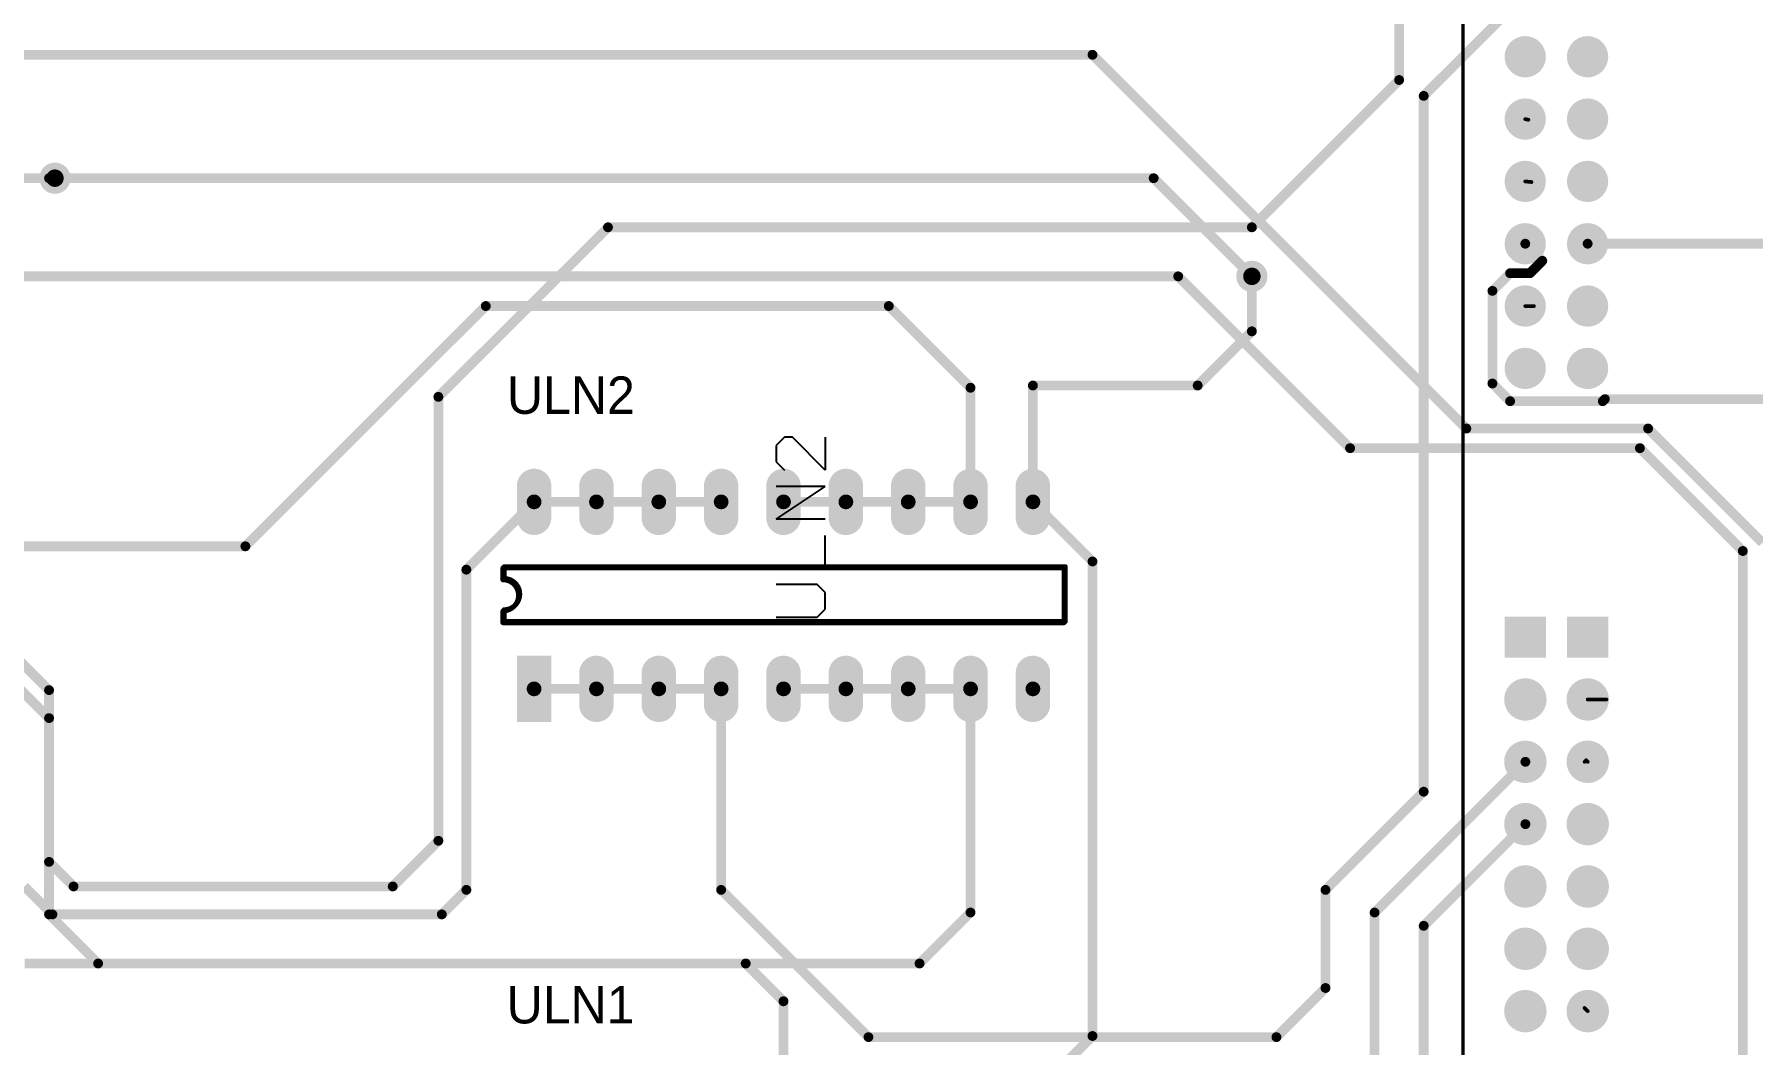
# Model space of a CAD drawing. Header units: millimetres. Extents: x 1.1 to 12.7, y 1.1 to 8.9.
# Drawn here: x 7.394 to 10.15, y 2.4 to 4.021 of the extents above; entities that cross this region are included whole.
import ezdxf

# ---------------------------------------------------------------- set-up
doc = ezdxf.new("R2010")
doc.units = ezdxf.units.MM
doc.header["$MEASUREMENT"] = 0
for name, color, linetype in [('BottomLayer', 5, 'Continuous'), ('BottomOverlay', 54, 'Continuous'), ('BottomSolder', 6, 'Continuous'), ('Mechanical29', 56, 'Continuous'), ('MultiLayer', 9, 'Continuous'), ('PadHoleLayer', 156, 'Continuous'), ('TopLayer', 1, 'Continuous'), ('TopOverlay', 2, 'Continuous'), ('TopSolder', 216, 'Continuous'), ('ViaHoleLayer', 16, 'Continuous')]:
    doc.layers.add(name, color=color, linetype=linetype)

# ---------------------------------------------------------------- blocks, each defined once
blk = doc.blocks.new('ULN2803APG_4')
at = {"layer": 'BottomLayer', "const_width": 0.0472}
for points in [[(0.1756, 0.4), (0.1244, 0.4)], [(-0.1244, 0.3), (-0.1756, 0.3)], [(0.1756, 0.3), (0.1244, 0.3)], [(-0.1244, 0.2), (-0.1756, 0.2)], [(0.1756, 0.2), (0.1244, 0.2)], [(-0.1244, 0.1), (-0.1756, 0.1)], [(0.1756, 0.1), (0.1244, 0.1)], [(-0.1244, 0), (-0.1756, 0)], [(0.1756, 0), (0.1244, 0)], [(-0.1244, -0.1), (-0.1756, -0.1)], [(0.1756, -0.1), (0.1244, -0.1)], [(-0.1244, -0.2), (-0.1756, -0.2)], [(0.1756, -0.2), (0.1244, -0.2)], [(-0.1244, -0.3), (-0.1756, -0.3)], [(0.1756, -0.3), (0.1244, -0.3)], [(-0.1244, -0.4), (-0.1756, -0.4)], [(0.1756, -0.4), (0.1244, -0.4)]]:
    blk.add_lwpolyline(points, dxfattribs=at)
at = {"layer": 'BottomLayer', "const_width": 0.0236}
for points in [[(0.1126, 0.4, 1), (0.1362, 0.4, 1)], [(0.1638, 0.4, 1), (0.1874, 0.4, 1)], [(-0.1874, 0.3, 1), (-0.1638, 0.3, 1)], [(-0.1362, 0.3, 1), (-0.1126, 0.3, 1)], [(0.1126, 0.3, 1), (0.1362, 0.3, 1)], [(0.1638, 0.3, 1), (0.1874, 0.3, 1)], [(-0.1874, 0.2, 1), (-0.1638, 0.2, 1)], [(-0.1362, 0.2, 1), (-0.1126, 0.2, 1)], [(0.1126, 0.2, 1), (0.1362, 0.2, 1)], [(0.1638, 0.2, 1), (0.1874, 0.2, 1)], [(-0.1874, 0.1, 1), (-0.1638, 0.1, 1)], [(-0.1362, 0.1, 1), (-0.1126, 0.1, 1)], [(0.1126, 0.1, 1), (0.1362, 0.1, 1)], [(0.1638, 0.1, 1), (0.1874, 0.1, 1)], [(-0.1874, 0, 1), (-0.1638, 0, 1)], [(-0.1362, 0, 1), (-0.1126, 0, 1)], [(0.1126, 0, 1), (0.1362, 0, 1)], [(0.1638, 0, 1), (0.1874, 0, 1)], [(-0.1874, -0.1, 1), (-0.1638, -0.1, 1)], [(-0.1362, -0.1, 1), (-0.1126, -0.1, 1)], [(0.1126, -0.1, 1), (0.1362, -0.1, 1)], [(0.1638, -0.1, 1), (0.1874, -0.1, 1)], [(-0.1874, -0.2, 1), (-0.1638, -0.2, 1)], [(-0.1362, -0.2, 1), (-0.1126, -0.2, 1)], [(0.1126, -0.2, 1), (0.1362, -0.2, 1)], [(0.1638, -0.2, 1), (0.1874, -0.2, 1)], [(-0.1874, -0.3, 1), (-0.1638, -0.3, 1)], [(-0.1362, -0.3, 1), (-0.1126, -0.3, 1)], [(0.1126, -0.3, 1), (0.1362, -0.3, 1)], [(0.1638, -0.3, 1), (0.1874, -0.3, 1)], [(-0.1874, -0.4, 1), (-0.1638, -0.4, 1)], [(-0.1362, -0.4, 1), (-0.1126, -0.4, 1)], [(0.1126, -0.4, 1), (0.1362, -0.4, 1)], [(0.1638, -0.4, 1), (0.1874, -0.4, 1)]]:
    blk.add_lwpolyline(points, format="xyb", close=True, dxfattribs=at)
at = {"layer": 'BottomLayer'}
blk.add_solid([(-0.1992, 0.3764), (-0.1008, 0.3764), (-0.1992, 0.4236), (-0.1008, 0.4236)], dxfattribs=at)
at = {"layer": 'BottomSolder', "const_width": 0.0552}
for points in [[(0.1756, 0.4), (0.1244, 0.4)], [(-0.1244, 0.3), (-0.1756, 0.3)], [(0.1756, 0.3), (0.1244, 0.3)], [(-0.1244, 0.2), (-0.1756, 0.2)], [(0.1756, 0.2), (0.1244, 0.2)], [(-0.1244, 0.1), (-0.1756, 0.1)], [(0.1756, 0.1), (0.1244, 0.1)], [(-0.1244, 0), (-0.1756, 0)], [(0.1756, 0), (0.1244, 0)], [(-0.1244, -0.1), (-0.1756, -0.1)], [(0.1756, -0.1), (0.1244, -0.1)], [(-0.1244, -0.2), (-0.1756, -0.2)], [(0.1756, -0.2), (0.1244, -0.2)], [(-0.1244, -0.3), (-0.1756, -0.3)], [(0.1756, -0.3), (0.1244, -0.3)], [(-0.1244, -0.4), (-0.1756, -0.4)], [(0.1756, -0.4), (0.1244, -0.4)]]:
    blk.add_lwpolyline(points, dxfattribs=at)
at = {"layer": 'BottomSolder', "const_width": 0.0276}
for points in [[(0.1106, 0.4, 1), (0.1382, 0.4, 1)], [(0.1618, 0.4, 1), (0.1894, 0.4, 1)], [(-0.1894, 0.3, 1), (-0.1618, 0.3, 1)], [(-0.1382, 0.3, 1), (-0.1106, 0.3, 1)], [(0.1106, 0.3, 1), (0.1382, 0.3, 1)], [(0.1618, 0.3, 1), (0.1894, 0.3, 1)], [(-0.1894, 0.2, 1), (-0.1618, 0.2, 1)], [(-0.1382, 0.2, 1), (-0.1106, 0.2, 1)], [(0.1106, 0.2, 1), (0.1382, 0.2, 1)], [(0.1618, 0.2, 1), (0.1894, 0.2, 1)], [(-0.1894, 0.1, 1), (-0.1618, 0.1, 1)], [(-0.1382, 0.1, 1), (-0.1106, 0.1, 1)], [(0.1106, 0.1, 1), (0.1382, 0.1, 1)], [(0.1618, 0.1, 1), (0.1894, 0.1, 1)], [(-0.1894, 0, 1), (-0.1618, 0, 1)], [(-0.1382, 0, 1), (-0.1106, 0, 1)], [(0.1106, 0, 1), (0.1382, 0, 1)], [(0.1618, 0, 1), (0.1894, 0, 1)], [(-0.1894, -0.1, 1), (-0.1618, -0.1, 1)], [(-0.1382, -0.1, 1), (-0.1106, -0.1, 1)], [(0.1106, -0.1, 1), (0.1382, -0.1, 1)], [(0.1618, -0.1, 1), (0.1894, -0.1, 1)], [(-0.1894, -0.2, 1), (-0.1618, -0.2, 1)], [(-0.1382, -0.2, 1), (-0.1106, -0.2, 1)], [(0.1106, -0.2, 1), (0.1382, -0.2, 1)], [(0.1618, -0.2, 1), (0.1894, -0.2, 1)], [(-0.1894, -0.3, 1), (-0.1618, -0.3, 1)], [(-0.1382, -0.3, 1), (-0.1106, -0.3, 1)], [(0.1106, -0.3, 1), (0.1382, -0.3, 1)], [(0.1618, -0.3, 1), (0.1894, -0.3, 1)], [(-0.1894, -0.4, 1), (-0.1618, -0.4, 1)], [(-0.1382, -0.4, 1), (-0.1106, -0.4, 1)], [(0.1106, -0.4, 1), (0.1382, -0.4, 1)], [(0.1618, -0.4, 1), (0.1894, -0.4, 1)]]:
    blk.add_lwpolyline(points, format="xyb", close=True, dxfattribs=at)
at = {"layer": 'BottomSolder'}
blk.add_solid([(-0.2032, 0.3724), (-0.0968, 0.3724), (-0.2032, 0.4276), (-0.0968, 0.4276)], dxfattribs=at)
at = {"layer": 'Mechanical29'}
for p, q in [((-0.035, 0.0117), (-0.035, -0.0539)), ((0.0175, -0.0539), (0.0175, 0.0117)), ((0.0437, 0.0117), (0.0437, -0.067)), ((0.1224, -0.067), (0.1224, 0.0117)), ((0.1224, 0.0117), (0.1749, -0.067)), ((0.1749, -0.067), (0.1749, 0.0117)), ((0.2143, 0.0117), (0.2011, -0.0014)), ((0.2405, 0.0117), (0.2143, 0.0117)), ((0.2536, -0.0014), (0.2405, 0.0117)), ((0.2011, -0.067), (0.2536, -0.0145)), ((0.2536, -0.0145), (0.2536, -0.0014)), ((-0.035, -0.0539), (-0.0219, -0.067)), ((0.0044, -0.067), (0.0175, -0.0539)), ((-0.0219, -0.067), (0.0044, -0.067)), ((0.0437, -0.067), (0.0962, -0.067)), ((0.2536, -0.067), (0.2011, -0.067))]:
    blk.add_line(p, q, dxfattribs=at)
at = {"layer": 'Mechanical29', "const_width": 0.00787}
for points in [[(-0.0419, 0.448), (-0.023, 0.448)], [(-0.0419, 0.448), (-0.0419, -0.452)], [(0.027, 0.448), (0.0459, 0.448)], [(0.0459, 0.448), (0.0459, -0.452)], [(-0.0419, -0.452), (0.0459, -0.452)]]:
    blk.add_lwpolyline(points, dxfattribs=at)
at = {"layer": 'Mechanical29', "const_width": 0.00394}
for points in [[(-0.0439, 0.448, 1), (-0.0399, 0.448, 1)], [(-0.0439, 0.448, 1), (-0.0399, 0.448, 1)], [(-0.025, 0.448, 1), (-0.021, 0.448, 1)], [(-0.025, 0.448, 1), (-0.021, 0.448, 1)], [(0.025, 0.448, 1), (0.029, 0.448, 1)], [(0.025, 0.448, 1), (0.029, 0.448, 1)], [(0.0439, 0.448, 1), (0.0479, 0.448, 1)], [(0.0439, 0.448, 1), (0.0479, 0.448, 1)], [(-0.0439, -0.452, 1), (-0.0399, -0.452, 1)], [(-0.0439, -0.452, 1), (-0.0399, -0.452, 1)], [(0.0439, -0.452, 1), (0.0479, -0.452, 1)], [(0.0439, -0.452, 1), (0.0479, -0.452, 1)]]:
    blk.add_lwpolyline(points, format="xyb", close=True, dxfattribs=at)
at = {"layer": 'Mechanical29', "const_width": 0.00787}
blk.add_lwpolyline([(0.027, 0.448, -1), (-0.023, 0.448)], format="xyb", dxfattribs=at)
at = {"layer": 'MultiLayer', "const_width": 0.0472}
for points in [[(0.1756, 0.4), (0.1244, 0.4)], [(-0.1244, 0.3), (-0.1756, 0.3)], [(0.1756, 0.3), (0.1244, 0.3)], [(-0.1244, 0.2), (-0.1756, 0.2)], [(0.1756, 0.2), (0.1244, 0.2)], [(-0.1244, 0.1), (-0.1756, 0.1)], [(0.1756, 0.1), (0.1244, 0.1)], [(-0.1244, 0), (-0.1756, 0)], [(0.1756, 0), (0.1244, 0)], [(-0.1244, -0.1), (-0.1756, -0.1)], [(0.1756, -0.1), (0.1244, -0.1)], [(-0.1244, -0.2), (-0.1756, -0.2)], [(0.1756, -0.2), (0.1244, -0.2)], [(-0.1244, -0.3), (-0.1756, -0.3)], [(0.1756, -0.3), (0.1244, -0.3)], [(-0.1244, -0.4), (-0.1756, -0.4)], [(0.1756, -0.4), (0.1244, -0.4)]]:
    blk.add_lwpolyline(points, dxfattribs=at)
at = {"layer": 'MultiLayer', "const_width": 0.0236}
for points in [[(0.1126, 0.4, 1), (0.1362, 0.4, 1)], [(0.1638, 0.4, 1), (0.1874, 0.4, 1)], [(-0.1874, 0.3, 1), (-0.1638, 0.3, 1)], [(-0.1362, 0.3, 1), (-0.1126, 0.3, 1)], [(0.1126, 0.3, 1), (0.1362, 0.3, 1)], [(0.1638, 0.3, 1), (0.1874, 0.3, 1)], [(-0.1874, 0.2, 1), (-0.1638, 0.2, 1)], [(-0.1362, 0.2, 1), (-0.1126, 0.2, 1)], [(0.1126, 0.2, 1), (0.1362, 0.2, 1)], [(0.1638, 0.2, 1), (0.1874, 0.2, 1)], [(-0.1874, 0.1, 1), (-0.1638, 0.1, 1)], [(-0.1362, 0.1, 1), (-0.1126, 0.1, 1)], [(0.1126, 0.1, 1), (0.1362, 0.1, 1)], [(0.1638, 0.1, 1), (0.1874, 0.1, 1)], [(-0.1874, 0, 1), (-0.1638, 0, 1)], [(-0.1362, 0, 1), (-0.1126, 0, 1)], [(0.1126, 0, 1), (0.1362, 0, 1)], [(0.1638, 0, 1), (0.1874, 0, 1)], [(-0.1874, -0.1, 1), (-0.1638, -0.1, 1)], [(-0.1362, -0.1, 1), (-0.1126, -0.1, 1)], [(0.1126, -0.1, 1), (0.1362, -0.1, 1)], [(0.1638, -0.1, 1), (0.1874, -0.1, 1)], [(-0.1874, -0.2, 1), (-0.1638, -0.2, 1)], [(-0.1362, -0.2, 1), (-0.1126, -0.2, 1)], [(0.1126, -0.2, 1), (0.1362, -0.2, 1)], [(0.1638, -0.2, 1), (0.1874, -0.2, 1)], [(-0.1874, -0.3, 1), (-0.1638, -0.3, 1)], [(-0.1362, -0.3, 1), (-0.1126, -0.3, 1)], [(0.1126, -0.3, 1), (0.1362, -0.3, 1)], [(0.1638, -0.3, 1), (0.1874, -0.3, 1)], [(-0.1874, -0.4, 1), (-0.1638, -0.4, 1)], [(-0.1362, -0.4, 1), (-0.1126, -0.4, 1)], [(0.1126, -0.4, 1), (0.1362, -0.4, 1)], [(0.1638, -0.4, 1), (0.1874, -0.4, 1)]]:
    blk.add_lwpolyline(points, format="xyb", close=True, dxfattribs=at)
at = {"layer": 'MultiLayer'}
blk.add_solid([(-0.1992, 0.3764), (-0.1008, 0.3764), (-0.1992, 0.4236), (-0.1008, 0.4236)], dxfattribs=at)
at = {"layer": 'PadHoleLayer', "const_width": 0.0118}
for points in [[(-0.1559, 0.4, 1), (-0.1441, 0.4, 1)], [(0.1441, 0.4, 1), (0.1559, 0.4, 1)], [(-0.1559, 0.3, 1), (-0.1441, 0.3, 1)], [(0.1441, 0.3, 1), (0.1559, 0.3, 1)], [(-0.1559, 0.2, 1), (-0.1441, 0.2, 1)], [(0.1441, 0.2, 1), (0.1559, 0.2, 1)], [(-0.1559, 0.1, 1), (-0.1441, 0.1, 1)], [(0.1441, 0.1, 1), (0.1559, 0.1, 1)], [(-0.1559, 0, 1), (-0.1441, 0, 1)], [(0.1441, 0, 1), (0.1559, 0, 1)], [(-0.1559, -0.1, 1), (-0.1441, -0.1, 1)], [(0.1441, -0.1, 1), (0.1559, -0.1, 1)], [(-0.1559, -0.2, 1), (-0.1441, -0.2, 1)], [(0.1441, -0.2, 1), (0.1559, -0.2, 1)], [(-0.1559, -0.3, 1), (-0.1441, -0.3, 1)], [(0.1441, -0.3, 1), (0.1559, -0.3, 1)], [(-0.1559, -0.4, 1), (-0.1441, -0.4, 1)], [(0.1441, -0.4, 1), (0.1559, -0.4, 1)]]:
    blk.add_lwpolyline(points, format="xyb", close=True, dxfattribs=at)
at = {"layer": 'TopLayer', "const_width": 0.0472}
for points in [[(0.1756, 0.4), (0.1244, 0.4)], [(-0.1244, 0.3), (-0.1756, 0.3)], [(0.1756, 0.3), (0.1244, 0.3)], [(-0.1244, 0.2), (-0.1756, 0.2)], [(0.1756, 0.2), (0.1244, 0.2)], [(-0.1244, 0.1), (-0.1756, 0.1)], [(0.1756, 0.1), (0.1244, 0.1)], [(-0.1244, 0), (-0.1756, 0)], [(0.1756, 0), (0.1244, 0)], [(-0.1244, -0.1), (-0.1756, -0.1)], [(0.1756, -0.1), (0.1244, -0.1)], [(-0.1244, -0.2), (-0.1756, -0.2)], [(0.1756, -0.2), (0.1244, -0.2)], [(-0.1244, -0.3), (-0.1756, -0.3)], [(0.1756, -0.3), (0.1244, -0.3)], [(-0.1244, -0.4), (-0.1756, -0.4)], [(0.1756, -0.4), (0.1244, -0.4)]]:
    blk.add_lwpolyline(points, dxfattribs=at)
at = {"layer": 'TopLayer', "const_width": 0.0236}
for points in [[(0.1126, 0.4, 1), (0.1362, 0.4, 1)], [(0.1638, 0.4, 1), (0.1874, 0.4, 1)], [(-0.1874, 0.3, 1), (-0.1638, 0.3, 1)], [(-0.1362, 0.3, 1), (-0.1126, 0.3, 1)], [(0.1126, 0.3, 1), (0.1362, 0.3, 1)], [(0.1638, 0.3, 1), (0.1874, 0.3, 1)], [(-0.1874, 0.2, 1), (-0.1638, 0.2, 1)], [(-0.1362, 0.2, 1), (-0.1126, 0.2, 1)], [(0.1126, 0.2, 1), (0.1362, 0.2, 1)], [(0.1638, 0.2, 1), (0.1874, 0.2, 1)], [(-0.1874, 0.1, 1), (-0.1638, 0.1, 1)], [(-0.1362, 0.1, 1), (-0.1126, 0.1, 1)], [(0.1126, 0.1, 1), (0.1362, 0.1, 1)], [(0.1638, 0.1, 1), (0.1874, 0.1, 1)], [(-0.1874, 0, 1), (-0.1638, 0, 1)], [(-0.1362, 0, 1), (-0.1126, 0, 1)], [(0.1126, 0, 1), (0.1362, 0, 1)], [(0.1638, 0, 1), (0.1874, 0, 1)], [(-0.1874, -0.1, 1), (-0.1638, -0.1, 1)], [(-0.1362, -0.1, 1), (-0.1126, -0.1, 1)], [(0.1126, -0.1, 1), (0.1362, -0.1, 1)], [(0.1638, -0.1, 1), (0.1874, -0.1, 1)], [(-0.1874, -0.2, 1), (-0.1638, -0.2, 1)], [(-0.1362, -0.2, 1), (-0.1126, -0.2, 1)], [(0.1126, -0.2, 1), (0.1362, -0.2, 1)], [(0.1638, -0.2, 1), (0.1874, -0.2, 1)], [(-0.1874, -0.3, 1), (-0.1638, -0.3, 1)], [(-0.1362, -0.3, 1), (-0.1126, -0.3, 1)], [(0.1126, -0.3, 1), (0.1362, -0.3, 1)], [(0.1638, -0.3, 1), (0.1874, -0.3, 1)], [(-0.1874, -0.4, 1), (-0.1638, -0.4, 1)], [(-0.1362, -0.4, 1), (-0.1126, -0.4, 1)], [(0.1126, -0.4, 1), (0.1362, -0.4, 1)], [(0.1638, -0.4, 1), (0.1874, -0.4, 1)]]:
    blk.add_lwpolyline(points, format="xyb", close=True, dxfattribs=at)
at = {"layer": 'TopLayer'}
blk.add_solid([(-0.1992, 0.3764), (-0.1008, 0.3764), (-0.1992, 0.4236), (-0.1008, 0.4236)], dxfattribs=at)
at = {"layer": 'TopOverlay', "const_width": 0.00787}
for points in [[(-0.0439, 0.45), (-0.0439, -0.45)], [(-0.0439, 0.45), (-0.025, 0.45)], [(0.025, 0.45), (0.0439, 0.45)], [(0.0439, 0.45), (0.0439, -0.45)], [(-0.0439, -0.45), (0.0439, -0.45)]]:
    blk.add_lwpolyline(points, dxfattribs=at)
at = {"layer": 'TopOverlay', "const_width": 0.00394}
for points in [[(-0.0459, 0.45, 1), (-0.0419, 0.45, 1)], [(-0.0459, 0.45, 1), (-0.0419, 0.45, 1)], [(-0.027, 0.45, 1), (-0.023, 0.45, 1)], [(-0.027, 0.45, 1), (-0.023, 0.45, 1)], [(0.023, 0.45, 1), (0.027, 0.45, 1)], [(0.023, 0.45, 1), (0.027, 0.45, 1)], [(0.0419, 0.45, 1), (0.0459, 0.45, 1)], [(0.0419, 0.45, 1), (0.0459, 0.45, 1)], [(-0.0459, -0.45, 1), (-0.0419, -0.45, 1)], [(-0.0459, -0.45, 1), (-0.0419, -0.45, 1)], [(0.0419, -0.45, 1), (0.0459, -0.45, 1)], [(0.0419, -0.45, 1), (0.0459, -0.45, 1)]]:
    blk.add_lwpolyline(points, format="xyb", close=True, dxfattribs=at)
at = {"layer": 'TopOverlay', "const_width": 0.00787}
blk.add_lwpolyline([(0.025, 0.45, -1), (-0.025, 0.45)], format="xyb", dxfattribs=at)
at = {"layer": 'TopSolder', "const_width": 0.0552}
for points in [[(0.1756, 0.4), (0.1244, 0.4)], [(-0.1244, 0.3), (-0.1756, 0.3)], [(0.1756, 0.3), (0.1244, 0.3)], [(-0.1244, 0.2), (-0.1756, 0.2)], [(0.1756, 0.2), (0.1244, 0.2)], [(-0.1244, 0.1), (-0.1756, 0.1)], [(0.1756, 0.1), (0.1244, 0.1)], [(-0.1244, 0), (-0.1756, 0)], [(0.1756, 0), (0.1244, 0)], [(-0.1244, -0.1), (-0.1756, -0.1)], [(0.1756, -0.1), (0.1244, -0.1)], [(-0.1244, -0.2), (-0.1756, -0.2)], [(0.1756, -0.2), (0.1244, -0.2)], [(-0.1244, -0.3), (-0.1756, -0.3)], [(0.1756, -0.3), (0.1244, -0.3)], [(-0.1244, -0.4), (-0.1756, -0.4)], [(0.1756, -0.4), (0.1244, -0.4)]]:
    blk.add_lwpolyline(points, dxfattribs=at)
at = {"layer": 'TopSolder', "const_width": 0.0276}
for points in [[(0.1106, 0.4, 1), (0.1382, 0.4, 1)], [(0.1618, 0.4, 1), (0.1894, 0.4, 1)], [(-0.1894, 0.3, 1), (-0.1618, 0.3, 1)], [(-0.1382, 0.3, 1), (-0.1106, 0.3, 1)], [(0.1106, 0.3, 1), (0.1382, 0.3, 1)], [(0.1618, 0.3, 1), (0.1894, 0.3, 1)], [(-0.1894, 0.2, 1), (-0.1618, 0.2, 1)], [(-0.1382, 0.2, 1), (-0.1106, 0.2, 1)], [(0.1106, 0.2, 1), (0.1382, 0.2, 1)], [(0.1618, 0.2, 1), (0.1894, 0.2, 1)], [(-0.1894, 0.1, 1), (-0.1618, 0.1, 1)], [(-0.1382, 0.1, 1), (-0.1106, 0.1, 1)], [(0.1106, 0.1, 1), (0.1382, 0.1, 1)], [(0.1618, 0.1, 1), (0.1894, 0.1, 1)], [(-0.1894, 0, 1), (-0.1618, 0, 1)], [(-0.1382, 0, 1), (-0.1106, 0, 1)], [(0.1106, 0, 1), (0.1382, 0, 1)], [(0.1618, 0, 1), (0.1894, 0, 1)], [(-0.1894, -0.1, 1), (-0.1618, -0.1, 1)], [(-0.1382, -0.1, 1), (-0.1106, -0.1, 1)], [(0.1106, -0.1, 1), (0.1382, -0.1, 1)], [(0.1618, -0.1, 1), (0.1894, -0.1, 1)], [(-0.1894, -0.2, 1), (-0.1618, -0.2, 1)], [(-0.1382, -0.2, 1), (-0.1106, -0.2, 1)], [(0.1106, -0.2, 1), (0.1382, -0.2, 1)], [(0.1618, -0.2, 1), (0.1894, -0.2, 1)], [(-0.1894, -0.3, 1), (-0.1618, -0.3, 1)], [(-0.1382, -0.3, 1), (-0.1106, -0.3, 1)], [(0.1106, -0.3, 1), (0.1382, -0.3, 1)], [(0.1618, -0.3, 1), (0.1894, -0.3, 1)], [(-0.1894, -0.4, 1), (-0.1618, -0.4, 1)], [(-0.1382, -0.4, 1), (-0.1106, -0.4, 1)], [(0.1106, -0.4, 1), (0.1382, -0.4, 1)], [(0.1618, -0.4, 1), (0.1894, -0.4, 1)]]:
    blk.add_lwpolyline(points, format="xyb", close=True, dxfattribs=at)
at = {"layer": 'TopSolder'}
blk.add_solid([(-0.2032, 0.3724), (-0.0968, 0.3724), (-0.2032, 0.4276), (-0.0968, 0.4276)], dxfattribs=at)
blk = doc.blocks.new('HERCULES_35')
at = {"layer": 'BottomLayer'}
for points, const_width in [([(-1.1544, 0.8999, 1), (-1.1244, 0.8999, 1)], 0.03), ([(-1.0544, 0.8999, 1), (-1.0244, 0.8999, 1)], 0.03), ([(-0.9544, 0.8999, 1), (-0.9244, 0.8999, 1)], 0.03), ([(-0.8544, 0.8999, 1), (-0.8244, 0.8999, 1)], 0.03), ([(-0.7544, 0.8999, 1), (-0.7244, 0.8999, 1)], 0.03), ([(-0.6544, 0.8999, 1), (-0.6244, 0.8999, 1)], 0.03), ([(-0.1228, 0.9001, 1), (-0.0937, 0.9001, 1)], 0.029), ([(-0.0228, 0.9001, 1), (0.0063, 0.9001, 1)], 0.029), ([(0.0772, 0.9001, 1), (0.1063, 0.9001, 1)], 0.029), ([(0.1772, 0.9001, 1), (0.2063, 0.9001, 1)], 0.029), ([(0.2772, 0.9001, 1), (0.3063, 0.9001, 1)], 0.029), ([(0.3772, 0.9001, 1), (0.4063, 0.9001, 1)], 0.029), ([(-1.1544, 0.7999, 1), (-1.1244, 0.7999, 1)], 0.03), ([(-1.0544, 0.7999, 1), (-1.0244, 0.7999, 1)], 0.03), ([(-0.9544, 0.7999, 1), (-0.9244, 0.7999, 1)], 0.03), ([(-0.8544, 0.7999, 1), (-0.8244, 0.7999, 1)], 0.03), ([(-0.7544, 0.7999, 1), (-0.7244, 0.7999, 1)], 0.03), ([(-0.6544, 0.7999, 1), (-0.6244, 0.7999, 1)], 0.03), ([(-0.1228, 0.8001, 1), (-0.0937, 0.8001, 1)], 0.029), ([(-0.0228, 0.8001, 1), (0.0063, 0.8001, 1)], 0.029), ([(0.0772, 0.8001, 1), (0.1063, 0.8001, 1)], 0.029), ([(0.1772, 0.8001, 1), (0.2063, 0.8001, 1)], 0.029), ([(0.2772, 0.8001, 1), (0.3063, 0.8001, 1)], 0.029), ([(0.3772, 0.8001, 1), (0.4063, 0.8001, 1)], 0.029), ([(-0.7409, 0.8049, 1), (-0.7379, 0.8049, 1)], 0.003), ([(-0.7409, 0.7999, 1), (-0.7379, 0.7999, 1)], 0.003), ([(-0.7384, 0.8024, 1), (-0.7354, 0.8024, 1)], 0.003), ([(-0.7384, 0.8024, 1), (-0.7354, 0.8024, 1)], 0.003)]:
    blk.add_lwpolyline(points, format="xyb", close=True, dxfattribs=dict(at, const_width=const_width))
at = {"layer": 'BottomLayer', "const_width": 0.006}
for points in [[(-0.7394, 0.8049), (-0.7369, 0.8024)], [(-0.7369, 0.8024), (-0.7394, 0.7999)]]:
    blk.add_lwpolyline(points, dxfattribs=at)
at = {"layer": 'BottomLayer'}
for points in [[(-0.5104, 0.8709), (-0.5104, 0.929), (-0.5685, 0.8709), (-0.5685, 0.929)], [(-0.5104, 0.7709), (-0.5104, 0.829), (-0.5685, 0.7709), (-0.5685, 0.829)]]:
    blk.add_solid(points, dxfattribs=at)
at = {"layer": 'BottomOverlay', "const_width": 0.005}
blk.add_lwpolyline([(-1.9611, 0.9999), (1.6823, 0.9999)], dxfattribs=at)
at = {"layer": 'BottomSolder'}
for points, const_width in [([(-1.1564, 0.8999, 1), (-1.1224, 0.8999, 1)], 0.034), ([(-1.0564, 0.8999, 1), (-1.0224, 0.8999, 1)], 0.034), ([(-0.9564, 0.8999, 1), (-0.9224, 0.8999, 1)], 0.034), ([(-0.8564, 0.8999, 1), (-0.8224, 0.8999, 1)], 0.034), ([(-0.7564, 0.8999, 1), (-0.7224, 0.8999, 1)], 0.034), ([(-0.6564, 0.8999, 1), (-0.6224, 0.8999, 1)], 0.034), ([(-0.1248, 0.9001, 1), (-0.0917, 0.9001, 1)], 0.033), ([(-0.0248, 0.9001, 1), (0.0083, 0.9001, 1)], 0.033), ([(0.0752, 0.9001, 1), (0.1083, 0.9001, 1)], 0.033), ([(0.1752, 0.9001, 1), (0.2083, 0.9001, 1)], 0.033), ([(0.2752, 0.9001, 1), (0.3083, 0.9001, 1)], 0.033), ([(0.3752, 0.9001, 1), (0.4083, 0.9001, 1)], 0.033), ([(-1.1564, 0.7999, 1), (-1.1224, 0.7999, 1)], 0.034), ([(-1.0564, 0.7999, 1), (-1.0224, 0.7999, 1)], 0.034), ([(-0.9564, 0.7999, 1), (-0.9224, 0.7999, 1)], 0.034), ([(-0.8564, 0.7999, 1), (-0.8224, 0.7999, 1)], 0.034), ([(-0.7564, 0.7999, 1), (-0.7224, 0.7999, 1)], 0.034), ([(-0.6564, 0.7999, 1), (-0.6224, 0.7999, 1)], 0.034), ([(-0.1248, 0.8001, 1), (-0.0917, 0.8001, 1)], 0.033), ([(-0.0248, 0.8001, 1), (0.0083, 0.8001, 1)], 0.033), ([(0.0752, 0.8001, 1), (0.1083, 0.8001, 1)], 0.033), ([(0.1752, 0.8001, 1), (0.2083, 0.8001, 1)], 0.033), ([(0.2752, 0.8001, 1), (0.3083, 0.8001, 1)], 0.033), ([(0.3752, 0.8001, 1), (0.4083, 0.8001, 1)], 0.033)]:
    blk.add_lwpolyline(points, format="xyb", close=True, dxfattribs=dict(at, const_width=const_width))
for points in [[(-0.5064, 0.8669), (-0.5064, 0.933), (-0.5725, 0.8669), (-0.5725, 0.933)], [(-0.5064, 0.7669), (-0.5064, 0.833), (-0.5725, 0.7669), (-0.5725, 0.833)]]:
    blk.add_solid(points, dxfattribs=at)
at = {"layer": 'Mechanical29', "const_width": 0.005}
blk.add_lwpolyline([(-1.9611, 0.9999), (1.6823, 0.9999)], dxfattribs=at)
at = {"layer": 'MultiLayer', "const_width": 0.03}
for points in [[(-1.1544, 0.8999, 1), (-1.1244, 0.8999, 1)], [(-1.0544, 0.8999, 1), (-1.0244, 0.8999, 1)], [(-0.9544, 0.8999, 1), (-0.9244, 0.8999, 1)], [(-0.8544, 0.8999, 1), (-0.8244, 0.8999, 1)], [(-0.7544, 0.8999, 1), (-0.7244, 0.8999, 1)], [(-0.6544, 0.8999, 1), (-0.6244, 0.8999, 1)], [(-1.1544, 0.7999, 1), (-1.1244, 0.7999, 1)], [(-1.0544, 0.7999, 1), (-1.0244, 0.7999, 1)], [(-0.9544, 0.7999, 1), (-0.9244, 0.7999, 1)], [(-0.8544, 0.7999, 1), (-0.8244, 0.7999, 1)], [(-0.7544, 0.7999, 1), (-0.7244, 0.7999, 1)], [(-0.6544, 0.7999, 1), (-0.6244, 0.7999, 1)]]:
    blk.add_lwpolyline(points, format="xyb", close=True, dxfattribs=at)
at = {"layer": 'PadHoleLayer', "const_width": 0.02}
for points in [[(-1.1494, 0.8999, 1), (-1.1294, 0.8999, 1)], [(-1.0494, 0.8999, 1), (-1.0294, 0.8999, 1)], [(-0.9494, 0.8999, 1), (-0.9294, 0.8999, 1)], [(-0.8494, 0.8999, 1), (-0.8294, 0.8999, 1)], [(-0.7494, 0.8999, 1), (-0.7294, 0.8999, 1)], [(-0.6494, 0.8999, 1), (-0.6294, 0.8999, 1)], [(-0.5494, 0.8999, 1), (-0.5294, 0.8999, 1)], [(-0.1183, 0.9001, 1), (-0.0983, 0.9001, 1)], [(-0.0183, 0.9001, 1), (0.0017, 0.9001, 1)], [(0.0817, 0.9001, 1), (0.1017, 0.9001, 1)], [(0.1817, 0.9001, 1), (0.2017, 0.9001, 1)], [(0.2817, 0.9001, 1), (0.3017, 0.9001, 1)], [(0.3817, 0.9001, 1), (0.4017, 0.9001, 1)], [(-1.1494, 0.7999, 1), (-1.1294, 0.7999, 1)], [(-1.0494, 0.7999, 1), (-1.0294, 0.7999, 1)], [(-0.9494, 0.7999, 1), (-0.9294, 0.7999, 1)], [(-0.8494, 0.7999, 1), (-0.8294, 0.7999, 1)], [(-0.7494, 0.7999, 1), (-0.7294, 0.7999, 1)], [(-0.6494, 0.7999, 1), (-0.6294, 0.7999, 1)], [(-0.5494, 0.7999, 1), (-0.5294, 0.7999, 1)], [(-0.1183, 0.8001, 1), (-0.0983, 0.8001, 1)], [(-0.0183, 0.8001, 1), (0.0017, 0.8001, 1)], [(0.0817, 0.8001, 1), (0.1017, 0.8001, 1)], [(0.1817, 0.8001, 1), (0.2017, 0.8001, 1)], [(0.2817, 0.8001, 1), (0.3017, 0.8001, 1)], [(0.3817, 0.8001, 1), (0.4017, 0.8001, 1)]]:
    blk.add_lwpolyline(points, format="xyb", close=True, dxfattribs=at)
at = {"layer": 'TopLayer'}
for points, const_width in [([(-1.1544, 0.8999, 1), (-1.1244, 0.8999, 1)], 0.03), ([(-1.0544, 0.8999, 1), (-1.0244, 0.8999, 1)], 0.03), ([(-0.9544, 0.8999, 1), (-0.9244, 0.8999, 1)], 0.03), ([(-0.8544, 0.8999, 1), (-0.8244, 0.8999, 1)], 0.03), ([(-0.7544, 0.8999, 1), (-0.7244, 0.8999, 1)], 0.03), ([(-0.6544, 0.8999, 1), (-0.6244, 0.8999, 1)], 0.03), ([(-0.1228, 0.9001, 1), (-0.0937, 0.9001, 1)], 0.029), ([(-0.0228, 0.9001, 1), (0.0063, 0.9001, 1)], 0.029), ([(0.0772, 0.9001, 1), (0.1063, 0.9001, 1)], 0.029), ([(0.1772, 0.9001, 1), (0.2063, 0.9001, 1)], 0.029), ([(0.2772, 0.9001, 1), (0.3063, 0.9001, 1)], 0.029), ([(0.3772, 0.9001, 1), (0.4063, 0.9001, 1)], 0.029), ([(-0.0098, 0.9001, 1), (-0.0068, 0.9001, 1)], 0.003), ([(-0.0098, 0.8861, 1), (-0.0068, 0.8861, 1)], 0.003), ([(0.1892, 0.8901, 1), (0.1922, 0.8901, 1)], 0.003), ([(0.1902, 0.9001, 1), (0.1932, 0.9001, 1)], 0.003), ([(0.2892, 0.8951, 1), (0.2922, 0.8951, 1)], 0.003), ([(0.2902, 0.9001, 1), (0.2932, 0.9001, 1)], 0.003), ([(-1.1544, 0.7999, 1), (-1.1244, 0.7999, 1)], 0.03), ([(-1.0544, 0.7999, 1), (-1.0244, 0.7999, 1)], 0.03), ([(-0.9544, 0.7999, 1), (-0.9244, 0.7999, 1)], 0.03), ([(-0.8544, 0.7999, 1), (-0.8244, 0.7999, 1)], 0.03), ([(-0.7544, 0.7999, 1), (-0.7244, 0.7999, 1)], 0.03), ([(-0.6544, 0.7999, 1), (-0.6244, 0.7999, 1)], 0.03), ([(-0.1228, 0.8001, 1), (-0.0937, 0.8001, 1)], 0.029), ([(-0.0228, 0.8001, 1), (0.0063, 0.8001, 1)], 0.029), ([(0.0772, 0.8001, 1), (0.1063, 0.8001, 1)], 0.029), ([(0.1772, 0.8001, 1), (0.2063, 0.8001, 1)], 0.029), ([(0.2772, 0.8001, 1), (0.3063, 0.8001, 1)], 0.029), ([(0.3772, 0.8001, 1), (0.4063, 0.8001, 1)], 0.029), ([(-1.1409, 0.7999, 1), (-1.1379, 0.7999, 1)], 0.003), ([(-1.1359, 0.8049, 1), (-1.1329, 0.8049, 1)], 0.003), ([(-0.6409, 0.7999, 1), (-0.6379, 0.7999, 1)], 0.003), ([(-0.6409, 0.7699, 1), (-0.6379, 0.7699, 1)], 0.003)]:
    blk.add_lwpolyline(points, format="xyb", close=True, dxfattribs=dict(at, const_width=const_width))
at = {"layer": 'TopLayer', "const_width": 0.006}
for points in [[(-0.0083, 0.9001), (-0.0083, 0.8861)], [(0.1917, 0.9001), (0.1907, 0.8901)], [(0.2917, 0.9001), (0.2907, 0.8951)], [(-1.1344, 0.8049), (-1.1394, 0.7999)], [(-0.6394, 0.7999), (-0.6394, 0.7699)]]:
    blk.add_lwpolyline(points, dxfattribs=at)
at = {"layer": 'TopLayer'}
for points in [[(-0.5104, 0.8709), (-0.5104, 0.929), (-0.5685, 0.8709), (-0.5685, 0.929)], [(-0.5104, 0.7709), (-0.5104, 0.829), (-0.5685, 0.7709), (-0.5685, 0.829)]]:
    blk.add_solid(points, dxfattribs=at)
at = {"layer": 'TopSolder'}
for points, const_width in [([(-1.1564, 0.8999, 1), (-1.1224, 0.8999, 1)], 0.034), ([(-1.0564, 0.8999, 1), (-1.0224, 0.8999, 1)], 0.034), ([(-0.9564, 0.8999, 1), (-0.9224, 0.8999, 1)], 0.034), ([(-0.8564, 0.8999, 1), (-0.8224, 0.8999, 1)], 0.034), ([(-0.7564, 0.8999, 1), (-0.7224, 0.8999, 1)], 0.034), ([(-0.6564, 0.8999, 1), (-0.6224, 0.8999, 1)], 0.034), ([(-0.1248, 0.9001, 1), (-0.0917, 0.9001, 1)], 0.033), ([(-0.0248, 0.9001, 1), (0.0083, 0.9001, 1)], 0.033), ([(0.0752, 0.9001, 1), (0.1083, 0.9001, 1)], 0.033), ([(0.1752, 0.9001, 1), (0.2083, 0.9001, 1)], 0.033), ([(0.2752, 0.9001, 1), (0.3083, 0.9001, 1)], 0.033), ([(0.3752, 0.9001, 1), (0.4083, 0.9001, 1)], 0.033), ([(-1.1564, 0.7999, 1), (-1.1224, 0.7999, 1)], 0.034), ([(-1.0564, 0.7999, 1), (-1.0224, 0.7999, 1)], 0.034), ([(-0.9564, 0.7999, 1), (-0.9224, 0.7999, 1)], 0.034), ([(-0.8564, 0.7999, 1), (-0.8224, 0.7999, 1)], 0.034), ([(-0.7564, 0.7999, 1), (-0.7224, 0.7999, 1)], 0.034), ([(-0.6564, 0.7999, 1), (-0.6224, 0.7999, 1)], 0.034), ([(-0.1248, 0.8001, 1), (-0.0917, 0.8001, 1)], 0.033), ([(-0.0248, 0.8001, 1), (0.0083, 0.8001, 1)], 0.033), ([(0.0752, 0.8001, 1), (0.1083, 0.8001, 1)], 0.033), ([(0.1752, 0.8001, 1), (0.2083, 0.8001, 1)], 0.033), ([(0.2752, 0.8001, 1), (0.3083, 0.8001, 1)], 0.033), ([(0.3752, 0.8001, 1), (0.4083, 0.8001, 1)], 0.033)]:
    blk.add_lwpolyline(points, format="xyb", close=True, dxfattribs=dict(at, const_width=const_width))
for points in [[(-0.5064, 0.8669), (-0.5064, 0.933), (-0.5725, 0.8669), (-0.5725, 0.933)], [(-0.5064, 0.7669), (-0.5064, 0.833), (-0.5725, 0.7669), (-0.5725, 0.833)]]:
    blk.add_solid(points, dxfattribs=at)

msp = doc.modelspace()

# ---------------------------------------------------------------- linework, layer by layer
at = {"layer": 'BottomLayer', "const_width": 0.0157}
for points in [[(6.2921, 3.9883), (9.0908, 3.9883)], [(9.0908, 3.9883), (9.6904, 3.3887)], [(7.4173, 3.7903), (7.4268, 3.7903)], [(7.4268, 3.7903), (9.189, 3.7903)], [(9.189, 3.7903), (9.3465, 3.6328)], [(6.9618, 3.6328), (9.2283, 3.6328)], [(9.2283, 3.6328), (9.5039, 3.3572)], [(7.7323, 3.1997), (8.1177, 3.5852)], [(8.1177, 3.5852), (8.7642, 3.5852)], [(8.7642, 3.5852), (8.8953, 3.4541)], [(8.8953, 3.271), (8.8953, 3.4541)], [(9.6904, 3.3887), (9.9819, 3.3887)], [(9.9819, 3.3887), (10.1654, 3.2053)], [(9.5039, 3.3572), (9.9689, 3.3572)], [(9.9689, 3.3572), (10.1339, 3.1922)], [(8.5953, 3.271), (8.6953, 3.271)], [(8.6953, 3.271), (8.7953, 3.271)], [(8.7953, 3.271), (8.8953, 3.271)], [(8.9953, 3.271), (9.0908, 3.1754)], [(4.8583, 3.1997), (7.7323, 3.1997)], [(10.1339, 1.9793), (10.1339, 3.1922)], [(9.0908, 2.4141), (9.0908, 3.1754)], [(7.4173, 2.9241), (7.2992, 3.0422)], [(8.5953, 2.971), (8.6953, 2.971)], [(8.6953, 2.971), (8.7953, 2.971)], [(8.7953, 2.971), (8.8953, 2.971)], [(8.8953, 2.971), (8.8953, 2.6122)], [(7.4173, 2.6092), (7.4173, 2.9241)], [(9.5433, 2.6122), (9.7851, 2.854)], [(8.8135, 2.5304), (8.8953, 2.6122)], [(9.5433, 1.7037), (9.5433, 2.6122)], [(7.4961, 2.5304), (7.4173, 2.6092)], [(7.4961, 2.5304), (8.8135, 2.5304)], [(8.9953, 2.3186), (9.0908, 2.4141)]]:
    msp.add_lwpolyline(points, dxfattribs=at)
at = {"layer": 'BottomLayer'}
for points, const_width in [([(9.0869, 3.9883, 1), (9.0948, 3.9883, 1)], 0.00787), ([(9.0869, 3.9883, 1), (9.0948, 3.9883, 1)], 0.00787), ([(7.4143, 3.7903, 1), (7.4393, 3.7903, 1)], 0.025), ([(7.4134, 3.7903, 1), (7.4213, 3.7903, 1)], 0.00787), ([(7.4228, 3.7903, 1), (7.4307, 3.7903, 1)], 0.00787), ([(7.4228, 3.7903, 1), (7.4307, 3.7903, 1)], 0.00787), ([(9.185, 3.7903, 1), (9.1929, 3.7903, 1)], 0.00787), ([(9.185, 3.7903, 1), (9.1929, 3.7903, 1)], 0.00787), ([(9.2244, 3.6328, 1), (9.2323, 3.6328, 1)], 0.00787), ([(9.2244, 3.6328, 1), (9.2323, 3.6328, 1)], 0.00787), ([(9.334, 3.6328, 1), (9.359, 3.6328, 1)], 0.025), ([(9.3425, 3.6328, 1), (9.3504, 3.6328, 1)], 0.00787), ([(8.1138, 3.5852, 1), (8.1217, 3.5852, 1)], 0.00787), ([(8.1138, 3.5852, 1), (8.1217, 3.5852, 1)], 0.00787), ([(8.7602, 3.5852, 1), (8.7681, 3.5852, 1)], 0.00787), ([(8.7602, 3.5852, 1), (8.7681, 3.5852, 1)], 0.00787), ([(8.8913, 3.4541, 1), (8.8992, 3.4541, 1)], 0.00787), ([(8.8913, 3.4541, 1), (8.8992, 3.4541, 1)], 0.00787), ([(9.6865, 3.3887, 1), (9.6944, 3.3887, 1)], 0.00787), ([(9.6865, 3.3887, 1), (9.6944, 3.3887, 1)], 0.00787), ([(9.978, 3.3887, 1), (9.9859, 3.3887, 1)], 0.00787), ([(9.978, 3.3887, 1), (9.9859, 3.3887, 1)], 0.00787), ([(9.5, 3.3572, 1), (9.5079, 3.3572, 1)], 0.00787), ([(9.5, 3.3572, 1), (9.5079, 3.3572, 1)], 0.00787), ([(9.9649, 3.3572, 1), (9.9728, 3.3572, 1)], 0.00787), ([(9.9649, 3.3572, 1), (9.9728, 3.3572, 1)], 0.00787), ([(8.5913, 3.271, 1), (8.5992, 3.271, 1)], 0.00787), ([(8.6913, 3.271, 1), (8.6992, 3.271, 1)], 0.00787), ([(8.6913, 3.271, 1), (8.6992, 3.271, 1)], 0.00787), ([(8.7913, 3.271, 1), (8.7992, 3.271, 1)], 0.00787), ([(8.7913, 3.271, 1), (8.7992, 3.271, 1)], 0.00787), ([(8.8913, 3.271, 1), (8.8992, 3.271, 1)], 0.00787), ([(8.8913, 3.271, 1), (8.8992, 3.271, 1)], 0.00787), ([(8.9913, 3.271, 1), (8.9992, 3.271, 1)], 0.00787), ([(7.7283, 3.1997, 1), (7.7362, 3.1997, 1)], 0.00787), ([(7.7283, 3.1997, 1), (7.7362, 3.1997, 1)], 0.00787), ([(10.1299, 3.1922, 1), (10.1378, 3.1922, 1)], 0.00787), ([(10.1299, 3.1922, 1), (10.1378, 3.1922, 1)], 0.00787), ([(9.0869, 3.1754, 1), (9.0948, 3.1754, 1)], 0.00787), ([(9.0869, 3.1754, 1), (9.0948, 3.1754, 1)], 0.00787), ([(8.5913, 2.971, 1), (8.5992, 2.971, 1)], 0.00787), ([(8.6913, 2.971, 1), (8.6992, 2.971, 1)], 0.00787), ([(8.6913, 2.971, 1), (8.6992, 2.971, 1)], 0.00787), ([(8.7913, 2.971, 1), (8.7992, 2.971, 1)], 0.00787), ([(8.7913, 2.971, 1), (8.7992, 2.971, 1)], 0.00787), ([(8.8913, 2.971, 1), (8.8992, 2.971, 1)], 0.00787), ([(8.8913, 2.971, 1), (8.8992, 2.971, 1)], 0.00787), ([(7.4134, 2.9241, 1), (7.4213, 2.9241, 1)], 0.00787), ([(7.4134, 2.9241, 1), (7.4213, 2.9241, 1)], 0.00787), ([(9.7812, 2.854, 1), (9.7891, 2.854, 1)], 0.00787), ([(8.8913, 2.6122, 1), (8.8992, 2.6122, 1)], 0.00787), ([(8.8913, 2.6122, 1), (8.8992, 2.6122, 1)], 0.00787), ([(9.5394, 2.6122, 1), (9.5472, 2.6122, 1)], 0.00787), ([(9.5394, 2.6122, 1), (9.5472, 2.6122, 1)], 0.00787), ([(7.4134, 2.6092, 1), (7.4213, 2.6092, 1)], 0.00787), ([(7.4134, 2.6092, 1), (7.4213, 2.6092, 1)], 0.00787), ([(7.4921, 2.5304, 1), (7.5, 2.5304, 1)], 0.00787), ([(7.4921, 2.5304, 1), (7.5, 2.5304, 1)], 0.00787), ([(8.8096, 2.5304, 1), (8.8175, 2.5304, 1)], 0.00787), ([(8.8096, 2.5304, 1), (8.8175, 2.5304, 1)], 0.00787), ([(9.0869, 2.4141, 1), (9.0948, 2.4141, 1)], 0.00787), ([(9.0869, 2.4141, 1), (9.0948, 2.4141, 1)], 0.00787)]:
    msp.add_lwpolyline(points, format="xyb", close=True, dxfattribs=dict(at, const_width=const_width))
at = {"layer": 'MultiLayer', "const_width": 0.025}
for points in [[(7.4143, 3.7903, 1), (7.4393, 3.7903, 1)], [(9.334, 3.6328, 1), (9.359, 3.6328, 1)]]:
    msp.add_lwpolyline(points, format="xyb", close=True, dxfattribs=at)
at = {"layer": 'TopLayer', "const_width": 0.0157}
for points in [[(9.5827, 3.9478), (9.5827, 4.6829)], [(9.622, 3.9223), (9.785, 4.0852)], [(9.3465, 3.7115), (9.5827, 3.9478)], [(9.622, 2.806), (9.622, 3.9223)], [(7.2598, 3.7903), (7.4268, 3.7903)], [(8.0418, 3.4395), (8.3138, 3.7115)], [(8.3138, 3.7115), (9.3465, 3.7115)], [(9.785, 3.6852), (9.8123, 3.6578)], [(9.885, 3.6852), (11.8004, 3.6852)], [(9.7923, 3.6378), (9.8123, 3.6578)], [(9.3465, 3.5446), (9.3465, 3.6328)], [(9.7323, 3.6095), (9.7606, 3.6378)], [(9.7606, 3.6378), (9.7923, 3.6378)], [(9.7323, 3.4609), (9.7323, 3.6095)], [(9.2596, 3.4577), (9.3465, 3.5446)], [(8.0418, 2.7273), (8.0418, 3.4395)], [(8.9953, 3.4577), (9.2596, 3.4577)], [(8.9953, 3.271), (8.9953, 3.4577)], [(9.7323, 3.4609), (9.7606, 3.4325)], [(9.7606, 3.4325), (9.9093, 3.4325)], [(9.9093, 3.4325), (9.9127, 3.4359)], [(9.9127, 3.4359), (11.7874, 3.4359)], [(7.02, 3.3663), (7.4173, 2.969)], [(8.0866, 3.1623), (8.1953, 3.271)], [(8.1953, 3.271), (8.2953, 3.271)], [(8.2953, 3.271), (8.3953, 3.271)], [(8.3953, 3.271), (8.4953, 3.271)], [(8.0866, 2.6485), (8.0866, 3.1623)], [(7.4173, 2.6934), (7.4173, 2.969)], [(8.1953, 2.971), (8.2953, 2.971)], [(8.2953, 2.971), (8.3953, 2.971)], [(8.3953, 2.971), (8.4953, 2.971)], [(8.4953, 2.6485), (8.4953, 2.971)], [(9.4646, 2.6485), (9.622, 2.806)], [(9.622, 2.5909), (9.7851, 2.754)], [(7.9685, 2.654), (8.0418, 2.7273)], [(7.4173, 2.6934), (7.4567, 2.654)], [(7.378, 2.654), (7.4228, 2.6092)], [(7.4567, 2.654), (7.9685, 2.654)], [(8.0472, 2.6092), (8.0866, 2.6485)], [(8.4953, 2.6485), (8.7315, 2.4123)], [(9.4646, 2.4911), (9.4646, 2.6485)], [(7.4228, 2.6092), (8.0472, 2.6092)], [(9.622, 1.8218), (9.622, 2.5909)], [(7.378, 2.5304), (8.5346, 2.5304)], [(8.5346, 2.5304), (8.5953, 2.4698)], [(9.3858, 2.4123), (9.4646, 2.4911)], [(8.5953, 2.3186), (8.5953, 2.4698)], [(8.7315, 2.4123), (9.3858, 2.4123)]]:
    msp.add_lwpolyline(points, dxfattribs=at)
at = {"layer": 'TopLayer'}
for points, const_width in [([(9.5787, 3.9478, 1), (9.5866, 3.9478, 1)], 0.00787), ([(9.5787, 3.9478, 1), (9.5866, 3.9478, 1)], 0.00787), ([(9.6181, 3.9223, 1), (9.626, 3.9223, 1)], 0.00787), ([(9.6181, 3.9223, 1), (9.626, 3.9223, 1)], 0.00787), ([(7.4143, 3.7903, 1), (7.4393, 3.7903, 1)], 0.025), ([(7.4228, 3.7903, 1), (7.4307, 3.7903, 1)], 0.00787), ([(8.3098, 3.7115, 1), (8.3177, 3.7115, 1)], 0.00787), ([(8.3098, 3.7115, 1), (8.3177, 3.7115, 1)], 0.00787), ([(9.3425, 3.7115, 1), (9.3504, 3.7115, 1)], 0.00787), ([(9.3425, 3.7115, 1), (9.3504, 3.7115, 1)], 0.00787), ([(9.781, 3.6852, 1), (9.7889, 3.6852, 1)], 0.00787), ([(9.881, 3.6852, 1), (9.8889, 3.6852, 1)], 0.00787), ([(9.8084, 3.6578, 1), (9.8162, 3.6578, 1)], 0.00787), ([(9.8084, 3.6578, 1), (9.8162, 3.6578, 1)], 0.00787), ([(9.334, 3.6328, 1), (9.359, 3.6328, 1)], 0.025), ([(9.3425, 3.6328, 1), (9.3504, 3.6328, 1)], 0.00787), ([(9.7567, 3.6378, 1), (9.7646, 3.6378, 1)], 0.00787), ([(9.7567, 3.6378, 1), (9.7646, 3.6378, 1)], 0.00787), ([(9.7884, 3.6378, 1), (9.7963, 3.6378, 1)], 0.00787), ([(9.7884, 3.6378, 1), (9.7963, 3.6378, 1)], 0.00787), ([(9.7283, 3.6095, 1), (9.7362, 3.6095, 1)], 0.00787), ([(9.7283, 3.6095, 1), (9.7362, 3.6095, 1)], 0.00787), ([(9.3425, 3.5446, 1), (9.3504, 3.5446, 1)], 0.00787), ([(9.3425, 3.5446, 1), (9.3504, 3.5446, 1)], 0.00787), ([(8.0378, 3.4395, 1), (8.0457, 3.4395, 1)], 0.00787), ([(8.0378, 3.4395, 1), (8.0457, 3.4395, 1)], 0.00787), ([(8.9913, 3.4577, 1), (8.9992, 3.4577, 1)], 0.00787), ([(8.9913, 3.4577, 1), (8.9992, 3.4577, 1)], 0.00787), ([(9.2556, 3.4577, 1), (9.2635, 3.4577, 1)], 0.00787), ([(9.2556, 3.4577, 1), (9.2635, 3.4577, 1)], 0.00787), ([(9.7283, 3.4609, 1), (9.7362, 3.4609, 1)], 0.00787), ([(9.7283, 3.4609, 1), (9.7362, 3.4609, 1)], 0.00787), ([(9.7567, 3.4325, 1), (9.7646, 3.4325, 1)], 0.00787), ([(9.7567, 3.4325, 1), (9.7646, 3.4325, 1)], 0.00787), ([(9.9053, 3.4325, 1), (9.9132, 3.4325, 1)], 0.00787), ([(9.9053, 3.4325, 1), (9.9132, 3.4325, 1)], 0.00787), ([(9.9088, 3.4359, 1), (9.9166, 3.4359, 1)], 0.00787), ([(9.9088, 3.4359, 1), (9.9166, 3.4359, 1)], 0.00787), ([(8.1913, 3.271, 1), (8.1992, 3.271, 1)], 0.00787), ([(8.1913, 3.271, 1), (8.1992, 3.271, 1)], 0.00787), ([(8.2913, 3.271, 1), (8.2992, 3.271, 1)], 0.00787), ([(8.2913, 3.271, 1), (8.2992, 3.271, 1)], 0.00787), ([(8.3913, 3.271, 1), (8.3992, 3.271, 1)], 0.00787), ([(8.3913, 3.271, 1), (8.3992, 3.271, 1)], 0.00787), ([(8.4913, 3.271, 1), (8.4992, 3.271, 1)], 0.00787), ([(8.9913, 3.271, 1), (8.9992, 3.271, 1)], 0.00787), ([(8.0827, 3.1623, 1), (8.0906, 3.1623, 1)], 0.00787), ([(8.0827, 3.1623, 1), (8.0906, 3.1623, 1)], 0.00787), ([(7.4134, 2.969, 1), (7.4213, 2.969, 1)], 0.00787), ([(7.4134, 2.969, 1), (7.4213, 2.969, 1)], 0.00787), ([(8.1913, 2.971, 1), (8.1992, 2.971, 1)], 0.00787), ([(8.2913, 2.971, 1), (8.2992, 2.971, 1)], 0.00787), ([(8.2913, 2.971, 1), (8.2992, 2.971, 1)], 0.00787), ([(8.3913, 2.971, 1), (8.3992, 2.971, 1)], 0.00787), ([(8.3913, 2.971, 1), (8.3992, 2.971, 1)], 0.00787), ([(8.4913, 2.971, 1), (8.4992, 2.971, 1)], 0.00787), ([(8.4913, 2.971, 1), (8.4992, 2.971, 1)], 0.00787), ([(9.6181, 2.806, 1), (9.626, 2.806, 1)], 0.00787), ([(9.6181, 2.806, 1), (9.626, 2.806, 1)], 0.00787), ([(9.7812, 2.754, 1), (9.7891, 2.754, 1)], 0.00787), ([(8.0378, 2.7273, 1), (8.0457, 2.7273, 1)], 0.00787), ([(8.0378, 2.7273, 1), (8.0457, 2.7273, 1)], 0.00787), ([(7.4134, 2.6934, 1), (7.4213, 2.6934, 1)], 0.00787), ([(7.4134, 2.6934, 1), (7.4213, 2.6934, 1)], 0.00787), ([(7.4528, 2.654, 1), (7.4606, 2.654, 1)], 0.00787), ([(7.4528, 2.654, 1), (7.4606, 2.654, 1)], 0.00787), ([(7.9646, 2.654, 1), (7.9724, 2.654, 1)], 0.00787), ([(7.9646, 2.654, 1), (7.9724, 2.654, 1)], 0.00787), ([(8.0827, 2.6485, 1), (8.0906, 2.6485, 1)], 0.00787), ([(8.0827, 2.6485, 1), (8.0906, 2.6485, 1)], 0.00787), ([(8.4913, 2.6485, 1), (8.4992, 2.6485, 1)], 0.00787), ([(8.4913, 2.6485, 1), (8.4992, 2.6485, 1)], 0.00787), ([(9.4606, 2.6485, 1), (9.4685, 2.6485, 1)], 0.00787), ([(9.4606, 2.6485, 1), (9.4685, 2.6485, 1)], 0.00787), ([(7.4188, 2.6092, 1), (7.4267, 2.6092, 1)], 0.00787), ([(7.4188, 2.6092, 1), (7.4267, 2.6092, 1)], 0.00787), ([(8.0433, 2.6092, 1), (8.0512, 2.6092, 1)], 0.00787), ([(8.0433, 2.6092, 1), (8.0512, 2.6092, 1)], 0.00787), ([(9.6181, 2.5909, 1), (9.626, 2.5909, 1)], 0.00787), ([(9.6181, 2.5909, 1), (9.626, 2.5909, 1)], 0.00787), ([(8.5307, 2.5304, 1), (8.5386, 2.5304, 1)], 0.00787), ([(8.5307, 2.5304, 1), (8.5386, 2.5304, 1)], 0.00787), ([(9.4606, 2.4911, 1), (9.4685, 2.4911, 1)], 0.00787), ([(9.4606, 2.4911, 1), (9.4685, 2.4911, 1)], 0.00787), ([(8.5913, 2.4698, 1), (8.5992, 2.4698, 1)], 0.00787), ([(8.5913, 2.4698, 1), (8.5992, 2.4698, 1)], 0.00787), ([(8.7276, 2.4123, 1), (8.7354, 2.4123, 1)], 0.00787), ([(8.7276, 2.4123, 1), (8.7354, 2.4123, 1)], 0.00787), ([(9.3819, 2.4123, 1), (9.3898, 2.4123, 1)], 0.00787), ([(9.3819, 2.4123, 1), (9.3898, 2.4123, 1)], 0.00787)]:
    msp.add_lwpolyline(points, format="xyb", close=True, dxfattribs=dict(at, const_width=const_width))
at = {"layer": 'ViaHoleLayer', "const_width": 0.014}
for points in [[(7.4198, 3.7903, 1), (7.4338, 3.7903, 1)], [(9.3395, 3.6328, 1), (9.3535, 3.6328, 1)]]:
    msp.add_lwpolyline(points, format="xyb", close=True, dxfattribs=at)

# ---------------------------------------------------------------- block references
at = {"rotation": 90}
for name, p in [('HERCULES_35', (10.685, 3.5934)), ('ULN2803APG_4', (8.5953, 3.121))]:
    msp.add_blockref(name, p, dxfattribs=at)

# ---------------------------------------------------------------- texts
at = {"layer": 'TopOverlay'}
for s, p in [('ULN2', (8.1517, 3.4122)), ('ULN1', (8.1512, 2.4343))]:
    msp.add_text(s, height=0.06, dxfattribs=at).set_placement(p)

doc.saveas('drawing.dxf')
